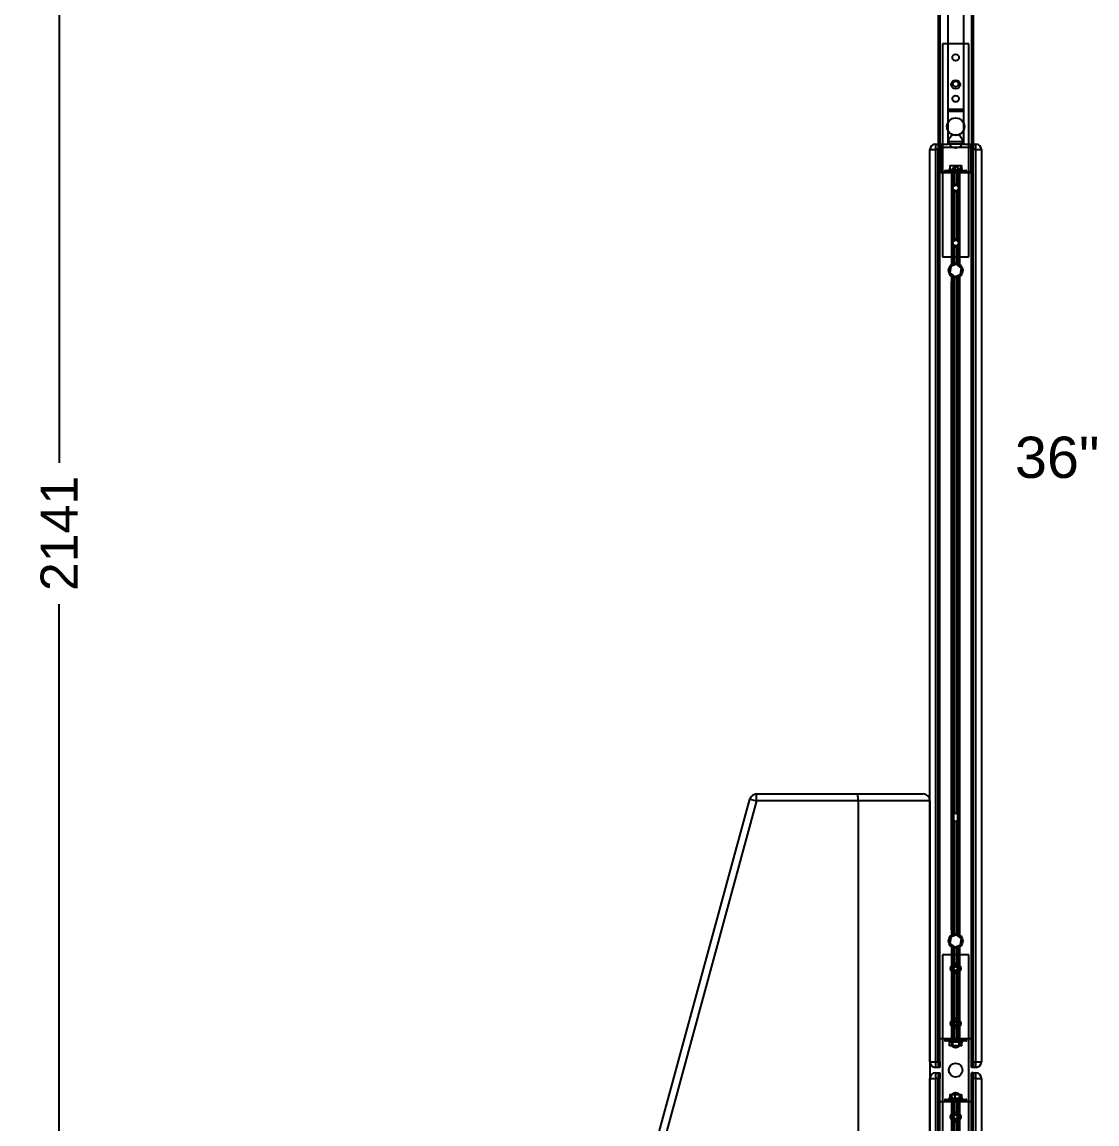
# Model space of a CAD drawing. Header units: inches. Extents: x 9936 to 27102, y -2774 to 11910.
# Drawn here: x 17623 to 18405, y 6157 to 6959 of the extents above; entities that cross this region are included whole.
import ezdxf

# ---------------------------------------------------------------- set-up
doc = ezdxf.new("R2010")
doc.units = ezdxf.units.IN
doc.header["$MEASUREMENT"] = 0
for name, color, linetype in [('Conector lateral', 150, 'Continuous'), ('COTA', 7, 'Continuous'), ('Puente', 244, 'Continuous'), ('RECTO', 20, 'Continuous'), ('SILLON', 84, 'Continuous'), ('TEXTO', 7, 'Continuous')]:
    doc.layers.add(name, color=color, linetype=linetype)
doc.styles.get("Standard").update_dxf_attribs({"font": 'arial.ttf'})
doc.dimstyles.get("Standard").update_dxf_attribs({"dimscale": 150, "dimtxt": 0.18, "dimasz": 0.18, "dimexe": 0.18, "dimexo": 0.0625, "dimgap": 0.09, "dimtad": 0, "dimdec": 0, "dimzin": 0, "dimdsep": 46, "dimtxsty": 'Standard', "dimcen": 0.09, "dimclrd": 1, "dimclre": 1, "dimclrt": 1, "dimadec": 0, "dimazin": 0, "dimtfac": 1, "dimtdec": 0, "dimtofl": 0, "dimtmove": 0, "dimatfit": 3, "dimfxl": 1, "dimtolj": 1, "dimtzin": 0, "dimarcsym": 0})

# ---------------------------------------------------------------- blocks, each defined once
blk = doc.blocks.new('A$C2C726D91')
at = {"layer": 'RECTO', "linetype": 'Continuous'}
for p, q in [((0, 668), (4, 668)), ((0, 4), (0, 668)), ((4, 672), (4, 668)), ((4, 672), (6, 672)), ((6, 668), (4, 668)), ((4, 668), (4, 4)), ((6, 672), (6, 670.83)), ((6, 672), (7.1, 672)), ((6, 672), (6, 668)), ((7.1, 670.83), (6, 670.83)), ((6, 670.83), (6, 668)), ((6, 668), (7.1, 668)), ((6, 4), (6, 668)), ((7.1, 672), (7.1, 670.83)), ((7.1, 670.83), (7.1, 668)), ((7.1, 4), (7.1, 668)), ((31.4, 672), (30.3, 672)), ((30.3, 670.83), (30.3, 672)), ((31.4, 670.83), (30.3, 670.83)), ((30.3, 668), (30.3, 670.83)), ((31.4, 668), (30.3, 668)), ((30.3, 4), (30.3, 668)), ((31.4, 672), (31.4, 670.83)), ((31.4, 668), (31.4, 672)), ((31.4, 672), (33.4, 672)), ((31.4, 670.83), (31.4, 668)), ((31.4, 4), (31.4, 668)), ((33.4, 668), (31.4, 668)), ((33.4, 668), (33.4, 672)), ((33.4, 4), (33.4, 668)), ((33.4, 668), (37.4, 668)), ((37.4, 668), (37.4, 4)), ((7.1, 651.2), (15.61, 651.2)), ((10.7, 652.2), (10.7, 651.2)), ((15.61, 652.2), (10.7, 652.2)), ((11.2, 652.7), (13.45, 652.7)), ((13.45, 653.3), (13.45, 652.3)), ((20.7, 653.3), (13.45, 653.3)), ((15.57, 652.3), (13.45, 652.3)), ((14.47, 656.3), (14.47, 653.3)), ((14.47, 656.3), (18.1, 656.3)), ((15.61, 652.3), (16.9, 652.3)), ((15.61, 652.3), (15.61, 584.24)), ((16.9, 642.11), (16.9, 652.3)), ((20.5, 652.3), (16.9, 652.3)), ((17.85, 651.2), (19.55, 651.2)), ((17.85, 642.65), (17.85, 651.2)), ((18.1, 656.3), (18.1, 653.3)), ((18.1, 656.3), (22.33, 656.3)), ((19.55, 642.65), (19.55, 651.2)), ((20.5, 652.3), (21.79, 652.3)), ((20.5, 652.3), (20.5, 642.11)), ((23.95, 653.3), (20.7, 653.3)), ((21.79, 584.24), (21.79, 652.3)), ((23.95, 652.3), (21.79, 652.3)), ((25.4, 652.2), (21.79, 652.2)), ((21.79, 651.2), (30.3, 651.2)), ((22.33, 656.3), (22.33, 653.3)), ((22.33, 656.3), (22.93, 656.3)), ((22.93, 656.3), (22.93, 653.3)), ((23.95, 652.3), (23.95, 653.3)), ((23.95, 652.7), (24.98, 652.7)), ((24.98, 652.7), (26.2, 652.7)), ((26.7, 652.2), (25.4, 652.2)), ((26.7, 651.2), (26.7, 652.2)), ((16.9, 602.11), (16.9, 637.89)), ((17.85, 602.65), (17.85, 637.35)), ((19.55, 602.65), (19.55, 637.35)), ((20.5, 637.89), (20.5, 602.11)), ((16.9, 584.93), (16.9, 597.89)), ((17.85, 585.18), (17.85, 597.35)), ((19.55, 585.18), (19.55, 597.35)), ((20.5, 597.89), (20.5, 584.93)), ((15.07, 582.79), (14.47, 578.25)), ((14.47, 578.25), (18.1, 575.46)), ((19.3, 584.54), (15.07, 582.79)), ((22.93, 581.75), (19.3, 584.54)), ((22.33, 577.21), (22.93, 581.75)), ((15.55, 572), (15.55, 100)), ((16.36, 572), (15.55, 572)), ((15.61, 575.76), (15.61, 572)), ((16.36, 100), (16.36, 572)), ((17.45, 572), (16.36, 572)), ((16.9, 572), (16.9, 575.07)), ((17.45, 100), (17.45, 572)), ((17.85, 184.65), (17.85, 574.82)), ((18.1, 575.46), (22.33, 577.21)), ((19.55, 184.65), (19.55, 574.82)), ((19.95, 572), (19.95, 100)), ((21.04, 572), (19.95, 572)), ((20.5, 575.07), (20.5, 572)), ((21.04, 100), (21.04, 572)), ((21.85, 572), (21.04, 572)), ((21.79, 572), (21.79, 575.76)), ((21.85, 100), (21.85, 572)), ((19.55, 184.65), (19.95, 184.47)), ((17.85, 179.35), (17.45, 179.53)), ((17.85, 97.18), (17.85, 179.35)), ((19.55, 97.18), (19.55, 179.35)), ((19.3, 96.54), (15.07, 94.79)), ((15.55, 100), (16.36, 100)), ((15.61, 100), (15.61, 96.24)), ((16.36, 100), (17.45, 100)), ((16.9, 96.93), (16.9, 100)), ((22.93, 93.75), (19.3, 96.54)), ((19.95, 100), (21.04, 100)), ((20.5, 100), (20.5, 96.93)), ((21.04, 100), (21.85, 100)), ((21.79, 96.24), (21.79, 100)), ((15.07, 94.79), (14.47, 90.25)), ((14.47, 90.25), (18.1, 87.46)), ((18.1, 87.46), (22.33, 89.21)), ((22.33, 89.21), (22.93, 93.75)), ((15.61, 87.76), (15.61, 19.7)), ((16.9, 74.11), (16.9, 87.07)), ((17.85, 74.65), (17.85, 86.82)), ((19.55, 74.65), (19.55, 86.82)), ((20.5, 87.07), (20.5, 74.11)), ((21.79, 19.7), (21.79, 87.76)), ((16.9, 19.7), (16.9, 69.89)), ((17.85, 20.8), (17.85, 69.35)), ((19.55, 20.8), (19.55, 69.35)), ((20.5, 69.89), (20.5, 19.7)), ((15.61, 20.8), (7.1, 20.8)), ((10.7, 20.8), (10.7, 19.8)), ((10.7, 19.8), (15.61, 19.8)), ((13.45, 19.3), (11.2, 19.3)), ((13.45, 19.7), (13.45, 18.7)), ((13.45, 19.7), (15.57, 19.7)), ((13.45, 18.7), (23.95, 18.7)), ((14.14, 15.7), (14.14, 18.7)), ((16.9, 19.7), (15.61, 19.7)), ((16.72, 15.7), (16.72, 18.7)), ((16.9, 19.7), (20.5, 19.7)), ((19.55, 20.8), (17.85, 20.8)), ((21.79, 19.7), (20.5, 19.7)), ((21.29, 15.7), (21.29, 18.7)), ((30.3, 20.8), (21.79, 20.8)), ((21.79, 19.8), (26.7, 19.8)), ((21.8, 19.7), (23.95, 19.7)), ((23.26, 15.7), (23.26, 18.7)), ((23.95, 18.7), (23.95, 19.7)), ((26.2, 19.3), (23.95, 19.3)), ((26.7, 19.8), (26.7, 20.8)), ((16.72, 15.7), (14.14, 15.7)), ((21.29, 15.7), (16.72, 15.7)), ((23.26, 15.7), (21.29, 15.7)), ((0, 4), (4, 4)), ((4, 4), (6, 4)), ((4, 4), (4, 0)), ((6, 0), (4, 0)), ((6, 4), (6, 1.17)), ((7.1, 4), (6, 4)), ((6, 4), (6, 0)), ((6, 1.17), (7.1, 1.17)), ((6, 1.17), (6, 0)), ((7.1, 0), (6, 0)), ((7.1, 4), (7.1, 1.17)), ((7.1, 1.17), (7.1, 0)), ((31.4, 4), (30.3, 4)), ((30.3, 1.17), (30.3, 4)), ((30.3, 1.17), (31.4, 1.17)), ((30.3, 0), (30.3, 1.17)), ((31.4, 0), (30.3, 0)), ((31.4, 4), (31.4, 1.17)), ((31.4, 4), (33.4, 4)), ((31.4, 0), (31.4, 4)), ((31.4, 1.17), (31.4, 0)), ((33.4, 0), (31.4, 0)), ((33.4, 4), (37.4, 4)), ((33.4, 0), (33.4, 4))]:
    blk.add_line(p, q, dxfattribs=at)
for centre, radius in [((18.7, 640), 1.98), ((18.7, 600), 1.98), ((18.7, 580), 5.25), ((18.7, 92), 5.25), ((18.7, 72), 1.98)]:
    blk.add_circle(centre, radius, dxfattribs=at)
for centre, radius, start, end in [((4, 668), 4, 90, 180), ((33.4, 668), 4, 0, 90), ((11.2, 652.2), 0.5, 90, 180), ((18.7, 652.9), 1.9, 198.40848, 243.47465), ((18.7, 652.9), 1.9, 296.52535, 341.59152), ((26.2, 652.2), 0.5, 0, 90), ((18.7, 640), 2.78, 130.46008, 229.53992), ((18.7, 640), 2.78, 72.21585, 107.78415), ((18.7, 640), 2.78, 310.46008, 49.53992), ((18.7, 640), 2.78, 252.21585, 287.78415), ((18.7, 600), 2.78, 130.46008, 229.53992), ((18.7, 600), 2.78, 72.21585, 107.78415), ((18.7, 600), 2.78, 310.46008, 49.53992), ((18.7, 600), 2.78, 252.21585, 287.78415), ((18.7, 182), 2.78, 72.21585, 107.78415), ((18.7, 182), 2.78, 252.21585, 287.78415), ((18.7, 72), 2.78, 130.46008, 229.53992), ((18.7, 72), 2.78, 72.21585, 107.78415), ((18.7, 72), 2.78, 310.46008, 49.53992), ((18.7, 72), 2.78, 252.21585, 287.78415), ((11.2, 19.8), 0.5, 180, 270), ((18.7, 19.1), 1.9, 116.52535, 161.59152), ((18.7, 19.1), 1.9, 18.40848, 63.47465), ((26.2, 19.8), 0.5, 270, 0), ((4, 4), 4, 180, 270), ((33.4, 4), 4, 270, 0)]:
    blk.add_arc(centre, radius, start, end, dxfattribs=at)
for points, knots in [([(16.9, 642.11), (16.99, 642.19), (17.17, 642.33), (17.55, 642.54), (17.8, 642.63), (17.85, 642.65)], [0, 0, 0, 0, 0.439174, 0.876749, 1, 1, 1, 1]), ([(19.55, 642.65), (19.74, 642.57), (20.11, 642.42), (20.39, 642.21), (20.48, 642.13), (20.5, 642.11)], [0, 0, 0, 0, 0.444477, 0.887819, 1, 1, 1, 1]), ([(17.85, 637.35), (17.66, 637.43), (17.29, 637.58), (17.01, 637.79), (16.92, 637.87), (16.9, 637.89)], [0, 0, 0, 0, 0.444484, 0.887819, 1, 1, 1, 1]), ([(20.5, 637.89), (20.41, 637.81), (20.23, 637.67), (19.85, 637.46), (19.6, 637.37), (19.55, 637.35)], [0, 0, 0, 0, 0.439174, 0.876749, 1, 1, 1, 1]), ([(16.9, 602.11), (16.99, 602.19), (17.17, 602.33), (17.55, 602.54), (17.8, 602.63), (17.85, 602.65)], [0, 0, 0, 0, 0.439174, 0.876749, 1, 1, 1, 1]), ([(19.55, 602.65), (19.74, 602.57), (20.11, 602.42), (20.39, 602.21), (20.48, 602.13), (20.5, 602.11)], [0, 0, 0, 0, 0.444477, 0.887819, 1, 1, 1, 1]), ([(17.85, 597.35), (17.66, 597.43), (17.29, 597.58), (17.01, 597.79), (16.92, 597.87), (16.9, 597.89)], [0, 0, 0, 0, 0.444477, 0.887819, 1, 1, 1, 1]), ([(20.5, 597.89), (20.41, 597.81), (20.23, 597.67), (19.85, 597.46), (19.6, 597.37), (19.55, 597.35)], [0, 0, 0, 0, 0.439174, 0.876749, 1, 1, 1, 1]), ([(17.45, 184.47), (17.52, 184.51), (17.64, 184.58), (17.8, 184.63), (17.85, 184.65)], [0, 0, 0, 0, 0.638363, 1, 1, 1, 1]), ([(19.95, 179.53), (19.88, 179.49), (19.76, 179.42), (19.6, 179.37), (19.55, 179.35)], [0, 0, 0, 0, 0.638363, 1, 1, 1, 1]), ([(16.9, 74.11), (16.99, 74.19), (17.17, 74.33), (17.55, 74.54), (17.8, 74.63), (17.85, 74.65)], [0, 0, 0, 0, 0.439174, 0.876749, 1, 1, 1, 1]), ([(19.55, 74.65), (19.74, 74.57), (20.11, 74.42), (20.39, 74.21), (20.48, 74.13), (20.5, 74.11)], [0, 0, 0, 0, 0.444477, 0.887819, 1, 1, 1, 1]), ([(17.85, 69.35), (17.66, 69.43), (17.29, 69.58), (17.01, 69.79), (16.92, 69.87), (16.9, 69.89)], [0, 0, 0, 0, 0.444477, 0.887819, 1, 1, 1, 1]), ([(20.5, 69.89), (20.41, 69.81), (20.23, 69.67), (19.85, 69.46), (19.6, 69.37), (19.55, 69.35)], [0, 0, 0, 0, 0.439174, 0.876749, 1, 1, 1, 1])]:
    blk.add_open_spline(points, degree=3, knots=knots, dxfattribs=at)
blk = doc.blocks.new('A$C10B60D47')
at = {"layer": 'Conector lateral', "linetype": 'Continuous'}
for p, q in [((19.05, 168), (0, 168)), ((0, 168), (0, 0)), ((19.05, 0), (19.05, 168)), ((7.22, 157.7), (8.74, 158.33)), ((7.22, 157.7), (7.67, 156.59)), ((7.67, 156.59), (9.2, 157.22)), ((8.11, 159.85), (9.22, 160.31)), ((8.11, 159.85), (8.74, 158.33)), ((9.2, 157.22), (9.83, 155.69)), ((9.22, 160.31), (9.85, 158.78)), ((9.83, 155.69), (10.94, 156.15)), ((9.85, 158.78), (11.38, 159.41)), ((10.31, 157.67), (11.83, 158.3)), ((10.31, 157.67), (10.94, 156.15)), ((11.38, 159.41), (11.83, 158.3)), ((8.11, 119.85), (9.22, 120.31)), ((9.22, 120.31), (9.85, 118.78)), ((7.22, 117.7), (8.74, 118.33)), ((7.22, 117.7), (7.67, 116.59)), ((7.67, 116.59), (9.2, 117.22)), ((8.11, 119.85), (8.74, 118.33)), ((9.2, 117.22), (9.83, 115.69)), ((9.83, 115.69), (10.94, 116.15)), ((9.85, 118.78), (11.38, 119.41)), ((10.31, 117.67), (11.83, 118.3)), ((10.31, 117.67), (10.94, 116.15)), ((11.38, 119.41), (11.83, 118.3)), ((7.22, 49.7), (8.74, 50.33)), ((7.22, 49.7), (7.67, 48.59)), ((7.67, 48.59), (9.2, 49.22)), ((8.11, 51.85), (9.22, 52.31)), ((8.11, 51.85), (8.74, 50.33)), ((9.2, 49.22), (9.83, 47.69)), ((9.22, 52.31), (9.85, 50.78)), ((9.83, 47.69), (10.94, 48.15)), ((9.85, 50.78), (11.38, 51.41)), ((10.31, 49.67), (11.83, 50.3)), ((10.31, 49.67), (10.94, 48.15)), ((11.38, 51.41), (11.83, 50.3)), ((7.22, 9.7), (8.74, 10.33)), ((7.22, 9.7), (7.67, 8.59)), ((7.67, 8.59), (9.2, 9.22)), ((8.11, 11.85), (9.22, 12.31)), ((8.11, 11.85), (8.74, 10.33)), ((9.2, 9.22), (9.83, 7.69)), ((9.22, 12.31), (9.85, 10.78)), ((9.83, 7.69), (10.94, 8.15)), ((9.85, 10.78), (11.38, 11.41)), ((10.31, 9.67), (11.83, 10.3)), ((10.31, 9.67), (10.94, 8.15)), ((11.38, 11.41), (11.83, 10.3)), ((0, 0), (19.05, 0))]:
    blk.add_line(p, q, dxfattribs=at)
for centre, radius in [((9.52, 158), 3.75), ((9.52, 118), 3.75), ((9.52, 103), 2.78), ((9.52, 65), 2.78), ((9.52, 50), 3.75), ((9.52, 10), 3.75)]:
    blk.add_circle(centre, radius, dxfattribs=at)
blk = doc.blocks.new('BIOMBO 54')
at = {"layer": 'RECTO', "color": 252, "true_color": 0x939598}
for centre in [(0, 0), (0, -676), (0, -676)]:
    blk.add_circle(centre, 5, dxfattribs=at)
blk.add_blockref('A$C10B60D47', (-9.52, -760))
at = {"layer": 'RECTO'}
for p in [(-18.7, -674), (-18.7, -1350)]:
    blk.add_blockref('A$C2C726D91', p, dxfattribs=at)
blk = doc.blocks.new('PUENTE 135° H36 F30')
at = {"layer": 'Puente', "linetype": 'Continuous'}
for p, q in [((10321.46, -9088.06), (10321.46, -9282.06)), ((10322.73, -9088.06), (10322.73, -9282.06)), ((10328.46, -9088.06), (10328.46, -9282.06)), ((10339.86, -9088.06), (10339.86, -9282.06)), ((10345.59, -9088.06), (10345.59, -9282.06)), ((10346.86, -9088.06), (10346.86, -9282.06)), ((10324.63, -9209.06), (10324.63, -9364.06)), ((10343.68, -9209.06), (10324.63, -9209.06)), ((10343.68, -9364.06), (10343.68, -9209.06)), ((10328.46, -9256.66), (10339.86, -9256.66)), ((10328.46, -9258.18), (10339.86, -9258.18)), ((10321.46, -9282.06), (10322.73, -9282.06)), ((10321.46, -9282.06), (10321.46, -9283.23)), ((10321.46, -9282.06), (10322.56, -9282.06)), ((10321.46, -9282.06), (10321.46, -9286.06)), ((10322.56, -9283.23), (10321.46, -9283.23)), ((10321.46, -9283.23), (10321.46, -9286.06)), ((10321.46, -9286.06), (10322.56, -9286.06)), ((10321.46, -9950.06), (10321.46, -9286.06)), ((10322.56, -9282.06), (10322.56, -9283.23)), ((10322.56, -9283.23), (10322.56, -9286.06)), ((10322.56, -9950.06), (10322.56, -9286.06)), ((10322.73, -9282.06), (10328.46, -9282.06)), ((10323.16, -9282.06), (10323.16, -9284.59)), ((10345.16, -9284.59), (10323.16, -9284.59)), ((10323.16, -9284.59), (10323.16, -9302.56)), ((10339.86, -9280.54), (10328.46, -9280.54)), ((10339.86, -9282.06), (10328.46, -9282.06)), ((10339.86, -9282.06), (10345.59, -9282.06)), ((10345.16, -9282.06), (10345.16, -9284.59)), ((10345.16, -9284.59), (10345.16, -9302.56)), ((10345.59, -9282.06), (10346.86, -9282.06)), ((10346.86, -9282.06), (10345.76, -9282.06)), ((10345.76, -9283.23), (10345.76, -9282.06)), ((10346.86, -9283.23), (10345.76, -9283.23)), ((10345.76, -9286.06), (10345.76, -9283.23)), ((10346.86, -9286.06), (10345.76, -9286.06)), ((10345.76, -9950.06), (10345.76, -9286.06)), ((10346.86, -9282.06), (10346.86, -9283.23)), ((10346.86, -9286.06), (10346.86, -9282.06)), ((10346.86, -9283.23), (10346.86, -9286.06)), ((10346.86, -9950.06), (10346.86, -9286.06)), ((10322.56, -9302.86), (10331.06, -9302.86)), ((10330.19, -9302.56), (10323.16, -9302.56)), ((10326.16, -9301.86), (10326.16, -9302.86)), ((10331.06, -9301.86), (10326.16, -9301.86)), ((10326.66, -9301.36), (10328.91, -9301.36)), ((10328.91, -9300.76), (10328.91, -9301.76)), ((10336.16, -9300.76), (10328.91, -9300.76)), ((10331.03, -9301.76), (10328.91, -9301.76)), ((10329.93, -9297.76), (10329.93, -9300.76)), ((10329.93, -9297.76), (10333.56, -9297.76)), ((10330.19, -9302.56), (10330.19, -9297.56)), ((10330.19, -9297.56), (10338.12, -9297.56)), ((10331.06, -9301.76), (10332.35, -9301.76)), ((10331.06, -9301.76), (10331.06, -9369.82)), ((10332.35, -9311.95), (10332.35, -9301.76)), ((10335.96, -9301.76), (10332.35, -9301.76)), ((10333.31, -9302.86), (10335.01, -9302.86)), ((10333.31, -9311.41), (10333.31, -9302.86)), ((10333.56, -9297.76), (10333.56, -9300.76)), ((10333.56, -9297.76), (10337.79, -9297.76)), ((10335.01, -9311.41), (10335.01, -9302.86)), ((10335.96, -9301.76), (10337.25, -9301.76)), ((10335.96, -9301.76), (10335.96, -9311.95)), ((10339.41, -9300.76), (10336.16, -9300.76)), ((10339.41, -9301.76), (10337.24, -9301.76)), ((10337.25, -9369.82), (10337.25, -9301.76)), ((10340.85, -9301.86), (10337.25, -9301.86)), ((10337.25, -9302.86), (10345.76, -9302.86)), ((10337.79, -9297.76), (10337.79, -9300.76)), ((10337.79, -9297.76), (10338.39, -9297.76)), ((10338.12, -9297.56), (10338.12, -9302.56)), ((10345.16, -9302.56), (10338.12, -9302.56)), ((10338.39, -9297.76), (10338.39, -9300.76)), ((10339.41, -9301.76), (10339.41, -9300.76)), ((10339.41, -9301.36), (10340.44, -9301.36)), ((10340.44, -9301.36), (10341.66, -9301.36)), ((10342.16, -9301.86), (10340.85, -9301.86)), ((10342.16, -9302.86), (10342.16, -9301.86)), ((10332.35, -9351.95), (10332.35, -9316.17)), ((10333.31, -9351.41), (10333.31, -9316.71)), ((10335.01, -9351.41), (10335.01, -9316.71)), ((10335.96, -9316.17), (10335.96, -9351.95)), ((10332.35, -9369.13), (10332.35, -9356.17)), ((10333.31, -9368.88), (10333.31, -9356.71)), ((10335.01, -9368.88), (10335.01, -9356.71)), ((10335.96, -9356.17), (10335.96, -9369.13)), ((10324.63, -9364.06), (10343.68, -9364.06)), ((10330.53, -9371.27), (10329.93, -9375.81)), ((10334.76, -9369.52), (10330.53, -9371.27)), ((10338.39, -9372.31), (10334.76, -9369.52)), ((10337.79, -9376.85), (10338.39, -9372.31)), ((10329.93, -9375.81), (10333.56, -9378.6)), ((10331.01, -9382.06), (10331.01, -9854.06)), ((10331.82, -9382.06), (10331.01, -9382.06)), ((10331.06, -9378.3), (10331.06, -9382.06)), ((10331.82, -9854.06), (10331.82, -9382.06)), ((10332.91, -9382.06), (10331.82, -9382.06)), ((10332.35, -9382.06), (10332.35, -9378.99)), ((10332.91, -9854.06), (10332.91, -9382.06)), ((10333.31, -9769.41), (10333.31, -9379.24)), ((10333.56, -9378.6), (10337.79, -9376.85)), ((10335.01, -9769.41), (10335.01, -9379.24)), ((10335.41, -9382.06), (10335.41, -9854.06)), ((10336.5, -9382.06), (10335.41, -9382.06)), ((10335.96, -9378.99), (10335.96, -9382.06)), ((10336.5, -9854.06), (10336.5, -9382.06)), ((10337.31, -9382.06), (10336.5, -9382.06)), ((10337.25, -9382.06), (10337.25, -9378.3)), ((10337.31, -9854.06), (10337.31, -9382.06)), ((10333.31, -9774.71), (10332.91, -9774.53)), ((10333.31, -9856.88), (10333.31, -9774.71)), ((10335.01, -9769.41), (10335.41, -9769.59)), ((10335.01, -9856.88), (10335.01, -9774.71)), ((10331.01, -9854.06), (10331.82, -9854.06)), ((10331.06, -9854.06), (10331.06, -9857.82)), ((10331.82, -9854.06), (10332.91, -9854.06)), ((10332.35, -9857.13), (10332.35, -9854.06)), ((10335.41, -9854.06), (10336.5, -9854.06)), ((10335.96, -9854.06), (10335.96, -9857.13)), ((10336.5, -9854.06), (10337.31, -9854.06)), ((10337.25, -9857.82), (10337.25, -9854.06)), ((10330.53, -9859.27), (10329.93, -9863.81)), ((10329.93, -9863.81), (10333.56, -9866.6)), ((10334.76, -9857.52), (10330.53, -9859.27)), ((10338.39, -9860.31), (10334.76, -9857.52)), ((10337.79, -9864.85), (10338.39, -9860.31)), ((10331.06, -9866.3), (10331.06, -9934.36)), ((10332.35, -9879.95), (10332.35, -9866.99)), ((10333.31, -9879.41), (10333.31, -9867.24)), ((10333.56, -9866.6), (10337.79, -9864.85)), ((10335.01, -9879.41), (10335.01, -9867.24)), ((10335.96, -9866.99), (10335.96, -9879.95)), ((10337.25, -9934.36), (10337.25, -9866.3)), ((10332.35, -9934.36), (10332.35, -9884.17)), ((10333.31, -9933.26), (10333.31, -9884.71)), ((10335.01, -9933.26), (10335.01, -9884.71)), ((10335.96, -9884.17), (10335.96, -9934.36)), ((10331.06, -9933.26), (10322.56, -9933.26)), ((10326.16, -9933.26), (10326.16, -9934.26)), ((10326.16, -9934.26), (10331.06, -9934.26)), ((10328.91, -9934.76), (10326.66, -9934.76)), ((10328.91, -9934.36), (10328.91, -9935.36)), ((10328.91, -9934.36), (10331.02, -9934.36)), ((10328.91, -9935.36), (10339.41, -9935.36)), ((10329.59, -9938.36), (10329.59, -9935.36)), ((10332.35, -9934.36), (10331.06, -9934.36)), ((10332.18, -9938.36), (10332.18, -9935.36)), ((10332.35, -9934.36), (10335.96, -9934.36)), ((10335.01, -9933.26), (10333.31, -9933.26)), ((10337.25, -9934.36), (10335.96, -9934.36)), ((10336.74, -9938.36), (10336.74, -9935.36)), ((10345.76, -9933.26), (10337.25, -9933.26)), ((10337.25, -9934.26), (10342.16, -9934.26)), ((10337.25, -9934.36), (10339.41, -9934.36)), ((10338.72, -9938.36), (10338.72, -9935.36)), ((10339.41, -9935.36), (10339.41, -9934.36)), ((10341.66, -9934.76), (10339.41, -9934.76)), ((10342.16, -9934.26), (10342.16, -9933.26)), ((10332.18, -9938.36), (10329.59, -9938.36)), ((10336.74, -9938.36), (10332.18, -9938.36)), ((10338.72, -9938.36), (10336.74, -9938.36)), ((10321.46, -9950.06), (10321.46, -9952.89)), ((10322.56, -9950.06), (10321.46, -9950.06)), ((10321.46, -9950.06), (10321.46, -9954.06)), ((10322.56, -9950.06), (10322.56, -9952.89)), ((10346.86, -9950.06), (10345.76, -9950.06)), ((10345.76, -9952.89), (10345.76, -9950.06)), ((10346.86, -9950.06), (10346.86, -9952.89)), ((10346.86, -9954.06), (10346.86, -9950.06)), ((10321.46, -9952.89), (10322.56, -9952.89)), ((10321.46, -9952.89), (10321.46, -9954.06)), ((10322.56, -9954.06), (10321.46, -9954.06)), ((10322.56, -9952.89), (10322.56, -9954.06)), ((10345.76, -9952.89), (10346.86, -9952.89)), ((10345.76, -9954.06), (10345.76, -9952.89)), ((10346.86, -9954.06), (10345.76, -9954.06)), ((10346.86, -9952.89), (10346.86, -9954.06))]:
    blk.add_line(p, q, dxfattribs=at)
for centre, radius in [((10334.16, -9219.06), 2.38), ((10334.16, -9238.66), 3.17), ((10334.16, -9238.36), 1.98), ((10334.16, -9249.06), 2.38), ((10334.16, -9269.36), 6.35), ((10334.16, -9300.36), 1.98), ((10334.16, -9314.06), 2.38), ((10334.16, -9314.06), 1.98), ((10334.16, -9354.06), 2.38), ((10334.16, -9354.06), 1.98), ((10334.16, -9374.06), 5.25), ((10334.16, -9862.06), 5.25), ((10334.16, -9882.06), 1.98)]:
    blk.add_circle(centre, radius, dxfattribs=at)
at = {"layer": 'Puente', "color": 252, "true_color": 0x939598}
blk.add_circle((10334.16, -9956.06), 5, dxfattribs=at)
at = {"layer": 'Puente', "linetype": 'Continuous'}
for centre, radius, start, end in [((10326.66, -9301.86), 0.5, 90, 180), ((10334.16, -9301.16), 1.9, 198.40848, 243.47465), ((10334.16, -9301.16), 1.9, 296.52535, 341.59152), ((10341.66, -9301.86), 0.5, 0, 90), ((10334.16, -9314.06), 2.78, 130.46008, 229.53992), ((10334.16, -9314.06), 2.78, 72.21585, 107.78415), ((10334.16, -9314.06), 2.78, 252.21585, 287.78415), ((10334.16, -9314.06), 2.78, 310.46008, 49.53992), ((10334.16, -9354.06), 2.78, 130.46008, 229.53992), ((10334.16, -9354.06), 2.78, 72.21585, 107.78415), ((10334.16, -9354.06), 2.78, 252.21585, 287.78415), ((10334.16, -9354.06), 2.78, 310.46008, 49.53992), ((10334.16, -9772.06), 2.78, 72.21585, 107.78415), ((10334.16, -9772.06), 2.78, 252.21585, 287.78415), ((10334.16, -9882.06), 2.78, 130.46008, 229.53992), ((10334.16, -9882.06), 2.78, 72.21585, 107.78415), ((10334.16, -9882.06), 2.78, 310.46008, 49.53992), ((10334.16, -9882.06), 2.78, 252.21585, 287.78415), ((10326.66, -9934.26), 0.5, 180, 270), ((10334.16, -9934.96), 1.9, 116.52535, 161.59152), ((10334.16, -9934.96), 1.9, 18.40848, 63.47465), ((10341.66, -9934.26), 0.5, 270, 0)]:
    blk.add_arc(centre, radius, start, end, dxfattribs=at)
for points, knots in [([(10332.35, -9311.95), (10332.45, -9311.87), (10332.63, -9311.73), (10333, -9311.52), (10333.25, -9311.43), (10333.31, -9311.41)], [0, 0, 0, 0, 0.439174, 0.876749, 1, 1, 1, 1]), ([(10333.31, -9316.71), (10333.12, -9316.63), (10332.74, -9316.48), (10332.47, -9316.27), (10332.37, -9316.19), (10332.35, -9316.17)], [0, 0, 0, 0, 0.444484, 0.887819, 1, 1, 1, 1]), ([(10335.01, -9311.41), (10335.19, -9311.49), (10335.57, -9311.64), (10335.84, -9311.85), (10335.94, -9311.93), (10335.96, -9311.95)], [0, 0, 0, 0, 0.444477, 0.887819, 1, 1, 1, 1]), ([(10335.96, -9316.17), (10335.87, -9316.25), (10335.69, -9316.39), (10335.31, -9316.6), (10335.06, -9316.69), (10335.01, -9316.71)], [0, 0, 0, 0, 0.439174, 0.876749, 1, 1, 1, 1]), ([(10332.35, -9351.95), (10332.45, -9351.87), (10332.63, -9351.73), (10333, -9351.52), (10333.25, -9351.43), (10333.31, -9351.41)], [0, 0, 0, 0, 0.439174, 0.876749, 1, 1, 1, 1]), ([(10333.31, -9356.71), (10333.12, -9356.63), (10332.74, -9356.48), (10332.47, -9356.27), (10332.37, -9356.19), (10332.35, -9356.17)], [0, 0, 0, 0, 0.444477, 0.887819, 1, 1, 1, 1]), ([(10335.01, -9351.41), (10335.19, -9351.49), (10335.57, -9351.64), (10335.84, -9351.85), (10335.94, -9351.93), (10335.96, -9351.95)], [0, 0, 0, 0, 0.444477, 0.887819, 1, 1, 1, 1]), ([(10335.96, -9356.17), (10335.87, -9356.25), (10335.69, -9356.39), (10335.31, -9356.6), (10335.06, -9356.69), (10335.01, -9356.71)], [0, 0, 0, 0, 0.439174, 0.876749, 1, 1, 1, 1]), ([(10332.91, -9769.59), (10332.98, -9769.55), (10333.1, -9769.48), (10333.25, -9769.43), (10333.31, -9769.41)], [0, 0, 0, 0, 0.638363, 1, 1, 1, 1]), ([(10335.41, -9774.53), (10335.33, -9774.57), (10335.21, -9774.64), (10335.06, -9774.69), (10335.01, -9774.71)], [0, 0, 0, 0, 0.638363, 1, 1, 1, 1]), ([(10332.35, -9879.95), (10332.45, -9879.87), (10332.63, -9879.73), (10333, -9879.52), (10333.25, -9879.43), (10333.31, -9879.41)], [0, 0, 0, 0, 0.439174, 0.876749, 1, 1, 1, 1]), ([(10335.01, -9879.41), (10335.19, -9879.49), (10335.57, -9879.64), (10335.84, -9879.85), (10335.94, -9879.93), (10335.96, -9879.95)], [0, 0, 0, 0, 0.444477, 0.887819, 1, 1, 1, 1]), ([(10333.31, -9884.71), (10333.12, -9884.63), (10332.74, -9884.48), (10332.47, -9884.27), (10332.37, -9884.19), (10332.35, -9884.17)], [0, 0, 0, 0, 0.444477, 0.887819, 1, 1, 1, 1]), ([(10335.96, -9884.17), (10335.87, -9884.25), (10335.69, -9884.39), (10335.31, -9884.6), (10335.06, -9884.69), (10335.01, -9884.71)], [0, 0, 0, 0, 0.439174, 0.876749, 1, 1, 1, 1])]:
    blk.add_open_spline(points, degree=3, knots=knots, dxfattribs=at)
at = {"layer": 'Puente', "color": 251, "true_color": 0x636466, "insert": (10369.53, -9495.03), "char_height": 30, "attachment_point": 1}
blk.add_mtext_dynamic_manual_height_columns('\\pi7.74258;36"', width=73.2546, gutter_width=15.88, heights=[30.63], dxfattribs=at)
blk = doc.blocks.new('*D42')
at = {"layer": 'Defpoints', "color": 0, "transparency": 16777216}
for p in [(17768.77, 7657.34), (17650.07, 5516.15), (18290.49, 5516.15)]:
    blk.add_point(p, dxfattribs=at)
at = {"layer": 'TEXTO', "color": 1, "lineweight": -2, "transparency": 16777216}
for p, q in [((17759.39, 7657.34), (17623.07, 7657.34)), ((17650.07, 7630.34), (17650.07, 6638.19)), ((17650.07, 5543.15), (17650.07, 6535.31)), ((18281.12, 5516.15), (17623.07, 5516.15))]:
    blk.add_line(p, q, dxfattribs=at)
at = {"layer": 'TEXTO', "color": 1, "transparency": 16777216}
for points in [[(17645.57, 7630.34), (17654.57, 7630.34), (17650.07, 7657.34)], [(17645.57, 5543.15), (17654.57, 5543.15), (17650.07, 5516.15)]]:
    blk.add_solid(points, dxfattribs=at)
at = {"layer": 'TEXTO', "color": 1, "transparency": 16777216, "insert": (17650.07, 6586.75), "char_height": 27, "attachment_point": 5, "rotation": 90}
blk.add_mtext('\\A1;2141', dxfattribs=at)
blk = doc.blocks.new('A$C30A667A5')
at = {"layer": 'SILLON', "linetype": 'Continuous'}
for p, q in [((351.72, 447.31), (469, 877.31)), ((473.82, 876), (355.23, 441.17)), ((469, 877.31), (473.82, 876)), ((473.82, 876), (473.82, 881)), ((473.82, 881), (546.93, 881)), ((547.84, 876), (473.82, 876)), ((546.93, 881), (595, 881)), ((547.84, 876), (547.84, 441)), ((600, 876), (547.84, 876)), ((600, 876), (600, 441))]:
    blk.add_line(p, q, dxfattribs=at)
for centre, start, end in [((473.82, 876), 90, 164.74488), ((595, 876), 0, 90)]:
    blk.add_arc(centre, 5, start, end, dxfattribs=at)
blk.add_open_spline([(547.84, 876), (547.84, 876.33), (547.83, 876.66), (547.81, 877.3), (547.79, 877.62), (547.75, 878.23), (547.72, 878.51), (547.65, 879.06), (547.61, 879.31), (547.53, 879.77), (547.48, 879.98), (547.38, 880.34), (547.33, 880.5), (547.22, 880.74), (547.16, 880.84), (547.08, 880.93), (547.05, 880.96), (546.99, 880.99), (546.96, 881), (546.93, 881)], degree=3, knots=[0, 0, 0, 0, 0.125, 0.125, 0.25, 0.25, 0.375, 0.375, 0.5, 0.5, 0.625, 0.625, 0.75, 0.75, 0.875, 0.875, 0.9375, 0.9375, 1, 1, 1, 1], dxfattribs=at)

msp = doc.modelspace()

# ---------------------------------------------------------------- block references
at = {"layer": 'COTA'}
msp.add_blockref('BIOMBO 54', (18302.49, 6872.154), dxfattribs=at)
at = {"layer": 'Puente'}
msp.add_blockref('PUENTE 135° H36 F30', (7968.333, 16152.214), dxfattribs=at)
at = {"layer": 'SILLON'}
msp.add_blockref('A$C30A667A5', (17683.79, 5516.154), dxfattribs=at)

# ---------------------------------------------------------------- dimensions: what is measured, and where the dimension line sits
at = {"layer": 'TEXTO'}
dim = msp.add_linear_dim(base=(17650.073, 5516.154), p1=(17768.766, 7657.339), p2=(18290.49, 5516.154), angle=90, dimstyle='Standard', dxfattribs=at)
dim.commit()
dim.dimension.update_dxf_attribs({"geometry": '*D42', "text_midpoint": (17650.073, 6586.746), "dimtype": 160})

doc.saveas('drawing.dxf')
